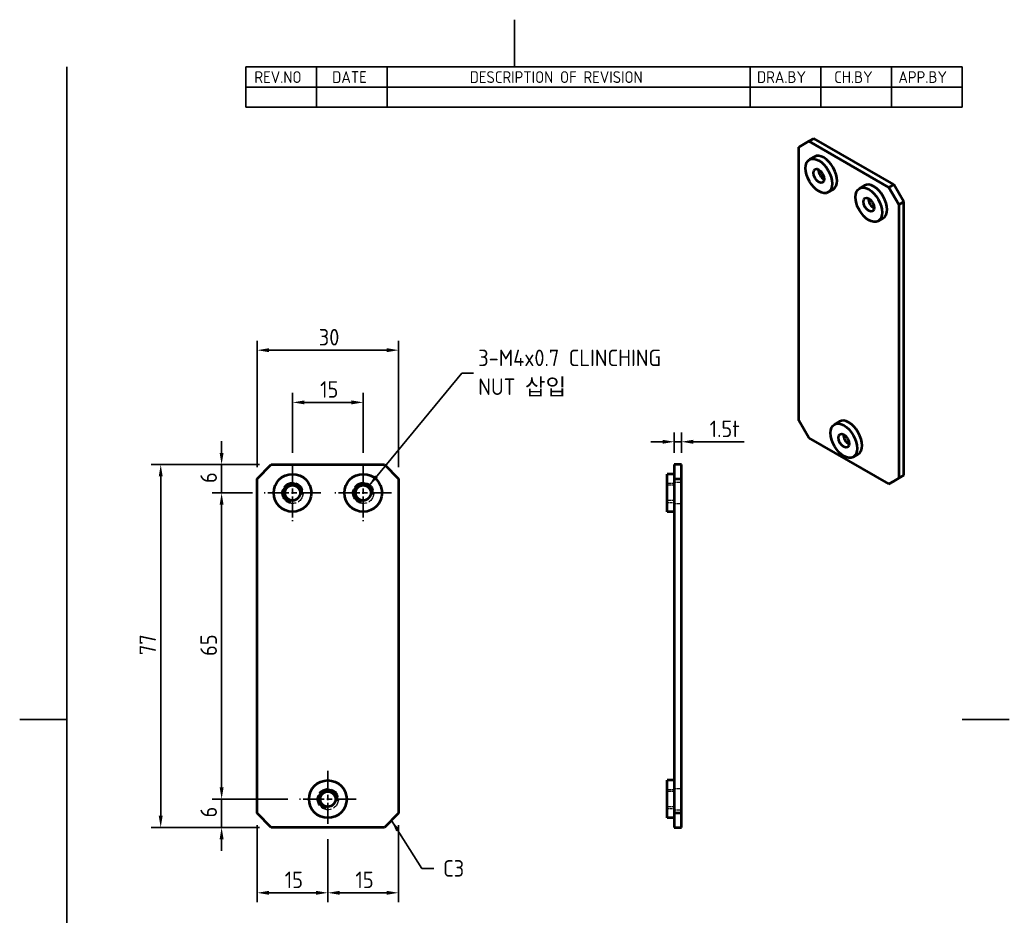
# Model space of a CAD drawing. Header units: millimetres. Extents: x 0 to 210, y 0 to 297.
# Drawn here: x 0 to 210, y 106.7 to 297 of the extents above; entities that cross this region are included whole.
import ezdxf

# ---------------------------------------------------------------- set-up
doc = ezdxf.new("R2010")
doc.units = ezdxf.units.MM
doc.linetypes.add('CHAIN', pattern=[0.35429999999999995, 0.2362, -0.0295, 0.0591, -0.0295])
doc.linetypes.add('DASHED', pattern=[0.2067, 0.1654, -0.0413])
doc.layers.get('0').update_dxf_attribs({"color": 3, "lineweight": 25})
for name, color, linetype, lineweight in [('가려진 것(ISO)', 2, 'DASHED', 18), ('가시적인 것(ISO)', 3, 'Continuous', 40), ('가시적인 좁은 것(ISO)', 3, 'Continuous', 35), ('경계(ISO)', 7, 'Continuous', 25), ('기호(ISO)', 5, 'Continuous', 25), ('중심 표식(ISO)', 1, 'Continuous', 25), ('치수(ISO)', 2, 'Continuous', 25)]:
    doc.layers.add(name, color=color, linetype=linetype, lineweight=lineweight)
doc.styles.add('ISO ProportionalPSTEK', font='isocp.shx')
doc.styles.add('치수 텍스트_PSTEK_POSCO', font='isocp.shx')
doc.dimstyles.new('치수_PSTEK_POSCO', dxfattribs={"dimtxt": 3.5, "dimasz": 2.5, "dimexe": 2, "dimexo": 2.5, "dimgap": 1, "dimtad": 1, "dimrnd": 1e-08, "dimdsep": 46, "dimtxsty": '치수 텍스트_PSTEK_POSCO', "dimcen": 0.09, "dimdle": 10, "dimclrd": 7, "dimclre": 7, "dimclrt": 2, "dimadec": 1, "dimazin": 2, "dimtfac": 1, "dimtmove": 0, "dimatfit": 3, "dimfxl": 0, "dimtolj": 1, "dimlwd": -1, "dimlwe": -1, "dimarcsym": 0})
doc.dimstyles.new('치수_PSTEK_POSCO$7', dxfattribs={"dimtxt": 3.5, "dimasz": 2.5, "dimexe": 2, "dimexo": 2.5, "dimgap": 1, "dimtad": 1, "dimrnd": 1e-08, "dimdsep": 46, "dimtxsty": '치수 텍스트_PSTEK_POSCO', "dimcen": 0.09, "dimdle": 10, "dimclrd": 7, "dimclre": 7, "dimclrt": 2, "dimadec": 1, "dimazin": 2, "dimtfac": 1, "dimtmove": 0, "dimatfit": 3, "dimfxl": 0, "dimtolj": 1, "dimlwd": -1, "dimlwe": -1, "dimarcsym": 0})

# ---------------------------------------------------------------- blocks, each defined once
blk = doc.blocks.new('경계 Default Border')
at = {"layer": '경계(ISO)', "flags": 128}
for points in [[(105, 297.0000076293945), (105, 287.0000076293945)], [(10, 10), (10, 287.0000076293945)], [(0, 148.5000038146973), (10, 148.5000038146973)], [(210, 148.5000038146973), (200, 148.5000038146973)]]:
    blk.add_lwpolyline(points, dxfattribs=at)
blk = doc.blocks.new('리비전 내역')
at = {"layer": '기호(ISO)'}
for p, q in [((48.00000000000001, 287.0000076293945), (200, 287.0000076293945)), ((48.00000000000001, 287.0000076293945), (48.00000000000001, 282.7200076293945)), ((63.00000000000001, 287.0000076293945), (63.00000000000001, 282.7200076293945)), ((78, 287.0000076293945), (78, 282.7200076293945)), ((155, 287.0000076293945), (155, 282.7200076293945)), ((170, 287.0000076293945), (170, 282.7200076293945)), ((185, 287.0000076293945), (185, 282.7200076293945)), ((200, 287.0000076293945), (200, 282.7200076293945)), ((48.00000000000001, 282.7200076293945), (200, 282.7200076293945)), ((48.00000000000001, 282.7200076293945), (48.00000000000001, 278.4400076293945)), ((63.00000000000001, 282.7200076293945), (63.00000000000001, 278.4400076293945)), ((78, 282.7200076293945), (78, 278.4400076293945)), ((155, 282.7200076293945), (155, 278.4400076293945)), ((170, 282.7200076293945), (170, 278.4400076293945)), ((185, 282.7200076293945), (185, 278.4400076293945)), ((200, 282.7200076293945), (200, 278.4400076293945)), ((48.00000000000001, 278.4400076293945), (200, 278.4400076293945))]:
    blk.add_line(p, q, dxfattribs=at)
at = {"layer": '기호(ISO)', "color": 2, "char_height": 2.5, "attachment_point": 7, "style": 'ISO ProportionalPSTEK'}
for s, insert in [('REV.NO', (49.7871163682308, 283.5831900503393)), ('DATE', (66.31423177283666, 283.5831900503393)), ('DESCRIPTION OF REVISION', (95.50702043336295, 283.5831900503393)), ('DRA.BY', (156.4757339553203, 283.5831900503393)), ('CH.BY', (172.8642915086116, 283.5831900503393)), ('APP.BY', (186.4777339604403, 283.5831900503393))]:
    blk.add_mtext(s, dxfattribs=dict(at, insert=insert))
blk = doc.blocks.new('*D23')
at = {"layer": 'Defpoints', "color": 0}
for p in [(53.3880129822986, 202.5731008779608), (29.90848202438247, 125.5731008779608), (53.3880129822986, 125.5731008779608)]:
    blk.add_point(p, dxfattribs=at)
at = {"layer": '치수(ISO)', "color": 7}
for p, q in [((50.8880129822986, 202.5731008779608), (27.90848202438249, 202.5731008779608)), ((29.90848202438249, 200.0731008779608), (29.90848202438247, 128.0731008779608)), ((50.8880129822986, 125.5731008779608), (27.90848202438247, 125.5731008779608))]:
    blk.add_line(p, q, dxfattribs=at)
for points in [[(29.49181535771582, 200.0731008779608), (30.32514869104916, 200.0731008779608), (29.90848202438249, 202.5731008779608)], [(29.4918153577158, 128.0731008779608), (30.32514869104914, 128.0731008779608), (29.90848202438247, 125.5731008779608)]]:
    blk.add_solid(points, dxfattribs=at)
at = {"layer": '치수(ISO)', "color": 2, "insert": (27.15848202438245, 162.1481008779608), "char_height": 3.5, "attachment_point": 4, "rotation": 90, "style": '치수 텍스트_PSTEK_POSCO'}
blk.add_mtext('\\A1;77', dxfattribs=at)
blk = doc.blocks.new('*D24')
at = {"layer": 'Defpoints', "color": 0}
for p in [(80.38801298229859, 226.8718679593034), (50.3880129822986, 199.5731008779608), (80.38801298229859, 199.5731008779608)]:
    blk.add_point(p, dxfattribs=at)
at = {"layer": '치수(ISO)', "color": 7}
for p, q in [((50.3880129822986, 202.0731008779608), (50.3880129822986, 228.8718679593034)), ((52.8880129822986, 226.8718679593034), (77.88801298229859, 226.8718679593034)), ((80.38801298229859, 202.0731008779608), (80.38801298229859, 228.8718679593034))]:
    blk.add_line(p, q, dxfattribs=at)
for points in [[(52.8880129822986, 227.2885346259701), (52.8880129822986, 226.4552012926368), (50.3880129822986, 226.8718679593034)], [(77.88801298229859, 227.2885346259701), (77.88801298229859, 226.4552012926368), (80.38801298229859, 226.8718679593034)]]:
    blk.add_solid(points, dxfattribs=at)
at = {"layer": '치수(ISO)', "color": 2, "insert": (63.4616350295427, 229.6218679593034), "char_height": 3.5, "attachment_point": 4, "style": '치수 텍스트_PSTEK_POSCO'}
blk.add_mtext('\\A1;30', dxfattribs=at)
blk = doc.blocks.new('*D25')
at = {"layer": 'Defpoints', "color": 0}
for p in [(57.8880129822986, 215.7870880128418), (57.8880129822986, 202.5731008779608), (72.8880129822986, 202.5731008779608)]:
    blk.add_point(p, dxfattribs=at)
at = {"layer": '치수(ISO)', "color": 7}
for p, q in [((57.8880129822986, 205.0731008779608), (57.8880129822986, 217.7870880128418)), ((72.8880129822986, 205.0731008779608), (72.8880129822986, 217.7870880128418)), ((70.3880129822986, 215.7870880128418), (60.3880129822986, 215.7870880128418))]:
    blk.add_line(p, q, dxfattribs=at)
for points in [[(60.3880129822986, 216.2037546795085), (60.3880129822986, 215.3704213461752), (57.8880129822986, 215.7870880128418)], [(70.3880129822986, 216.2037546795085), (70.3880129822986, 215.3704213461752), (72.8880129822986, 215.7870880128418)]]:
    blk.add_solid(points, dxfattribs=at)
at = {"layer": '치수(ISO)', "color": 2, "insert": (63.74052560888331, 218.5370880128418), "char_height": 3.5, "attachment_point": 4, "style": '치수 텍스트_PSTEK_POSCO'}
blk.add_mtext('\\A1;15', dxfattribs=at)
blk = doc.blocks.new('*D26')
at = {"layer": 'Defpoints', "color": 0}
for p in [(51.8880129822986, 196.5731008779608), (42.83761089352607, 131.5731008779607), (59.3880129822986, 131.5731008779607)]:
    blk.add_point(p, dxfattribs=at)
at = {"layer": '치수(ISO)', "color": 7}
for p, q in [((49.3880129822986, 196.5731008779608), (40.83761089352608, 196.5731008779608)), ((42.83761089352608, 194.0731008779608), (42.83761089352607, 134.0731008779607)), ((56.8880129822986, 131.5731008779607), (40.83761089352607, 131.5731008779607))]:
    blk.add_line(p, q, dxfattribs=at)
for points in [[(42.42094422685942, 194.0731008779608), (43.25427756019275, 194.0731008779608), (42.83761089352608, 196.5731008779608)], [(42.4209442268594, 134.0731008779607), (43.25427756019273, 134.0731008779607), (42.83761089352607, 131.5731008779607)]]:
    blk.add_solid(points, dxfattribs=at)
at = {"layer": '치수(ISO)', "color": 2, "insert": (40.08761089352605, 161.9708890950967), "char_height": 3.5, "attachment_point": 4, "rotation": 90, "style": '치수 텍스트_PSTEK_POSCO'}
blk.add_mtext('\\A1;65', dxfattribs=at)
blk = doc.blocks.new('*D27')
at = {"layer": 'Defpoints', "color": 0}
for p in [(42.83761089352608, 202.5731008779608), (53.3880129822986, 202.5731008779608), (51.8880129822986, 196.5731008779608)]:
    blk.add_point(p, dxfattribs=at)
at = {"layer": '치수(ISO)', "color": 7}
for p, q in [((42.83761089352608, 205.0731008779608), (42.83761089352608, 207.5731008779608)), ((50.8880129822986, 202.5731008779608), (40.83761089352608, 202.5731008779608)), ((42.83761089352608, 196.5731008779608), (42.83761089352608, 202.5731008779608)), ((49.3880129822986, 196.5731008779608), (40.83761089352608, 196.5731008779608)), ((42.83761089352608, 194.0731008779608), (42.83761089352608, 191.5731008779608))]:
    blk.add_line(p, q, dxfattribs=at)
for points in [[(42.42094422685941, 205.0731008779608), (43.25427756019274, 205.0731008779608), (42.83761089352608, 202.5731008779608)], [(42.42094422685941, 194.0731008779608), (43.25427756019274, 194.0731008779608), (42.83761089352608, 196.5731008779608)]]:
    blk.add_solid(points, dxfattribs=at)
at = {"layer": '치수(ISO)', "color": 2, "insert": (40.08761089352605, 198.6815654448899), "char_height": 3.5, "attachment_point": 4, "rotation": 90, "style": '치수 텍스트_PSTEK_POSCO'}
blk.add_mtext('\\A1;6', dxfattribs=at)
blk = doc.blocks.new('*D28')
at = {"layer": 'Defpoints', "color": 0}
for p in [(59.3880129822986, 131.5731008779607), (42.83761089352607, 125.5731008779608), (53.3880129822986, 125.5731008779608)]:
    blk.add_point(p, dxfattribs=at)
at = {"layer": '치수(ISO)', "color": 7}
for p, q in [((42.83761089352607, 134.0731008779607), (42.83761089352607, 136.5731008779607)), ((56.8880129822986, 131.5731008779607), (40.83761089352607, 131.5731008779607)), ((42.83761089352607, 131.5731008779607), (42.83761089352607, 125.5731008779608)), ((50.8880129822986, 125.5731008779608), (40.83761089352607, 125.5731008779608)), ((42.83761089352607, 123.0731008779608), (42.83761089352607, 120.5731008779608))]:
    blk.add_line(p, q, dxfattribs=at)
for points in [[(42.4209442268594, 134.0731008779607), (43.25427756019273, 134.0731008779607), (42.83761089352607, 131.5731008779607)], [(42.4209442268594, 123.0731008779608), (43.25427756019273, 123.0731008779608), (42.83761089352607, 125.5731008779608)]]:
    blk.add_solid(points, dxfattribs=at)
at = {"layer": '치수(ISO)', "color": 2, "insert": (40.08761089352605, 127.6815654448899), "char_height": 3.5, "attachment_point": 4, "rotation": 90, "style": '치수 텍스트_PSTEK_POSCO'}
blk.add_mtext('\\A1;6', dxfattribs=at)
blk = doc.blocks.new('*D29')
at = {"layer": 'Defpoints', "color": 0}
for p in [(140.4233614456552, 207.4275453950409), (138.9233614456552, 202.5731008779608), (140.4233614456552, 202.5731008779608)]:
    blk.add_point(p, dxfattribs=at)
at = {"layer": '치수(ISO)', "color": 7}
for p, q in [((138.9233614456552, 205.0731008779608), (138.9233614456552, 209.4275453950409)), ((140.4233614456552, 205.0731008779608), (140.4233614456552, 209.4275453950409)), ((136.4233614456552, 207.4275453950409), (133.9233614456552, 207.4275453950409)), ((138.9233614456552, 207.4275453950409), (140.4233614456552, 207.4275453950409)), ((142.9233614456552, 207.4275453950409), (153.7233614456552, 207.4275453950409))]:
    blk.add_line(p, q, dxfattribs=at)
for points in [[(136.4233614456552, 207.8442120617076), (136.4233614456552, 207.0108787283743), (138.9233614456552, 207.4275453950409)], [(142.9233614456552, 207.8442120617076), (142.9233614456552, 207.0108787283743), (140.4233614456552, 207.4275453950409)]]:
    blk.add_solid(points, dxfattribs=at)
at = {"layer": '치수(ISO)', "color": 2, "insert": (146.4233614456552, 210.1775453950409), "char_height": 3.5, "attachment_point": 4, "style": '치수 텍스트_PSTEK_POSCO'}
blk.add_mtext('\\A1;1.5t', dxfattribs=at)
blk = doc.blocks.new('*D30')
at = {"layer": 'Defpoints', "color": 0}
for p in [(50.38801298229859, 128.5731008779608), (65.38801298229859, 125.5731008779608), (65.38801298229859, 111.6926076808538)]:
    blk.add_point(p, dxfattribs=at)
at = {"layer": '치수(ISO)', "color": 7}
for p, q in [((50.38801298229859, 126.0731008779608), (50.38801298229859, 109.6926076808538)), ((65.38801298229859, 123.0731008779608), (65.38801298229859, 109.6926076808538)), ((52.88801298229859, 111.6926076808538), (62.88801298229859, 111.6926076808538))]:
    blk.add_line(p, q, dxfattribs=at)
for points in [[(52.88801298229859, 112.1092743475205), (52.88801298229859, 111.2759410141872), (50.38801298229859, 111.6926076808538)], [(62.88801298229859, 112.1092743475205), (62.88801298229859, 111.2759410141872), (65.38801298229859, 111.6926076808538)]]:
    blk.add_solid(points, dxfattribs=at)
at = {"layer": '치수(ISO)', "color": 2, "insert": (56.2405256088833, 114.4426076808538), "char_height": 3.5, "attachment_point": 4, "style": '치수 텍스트_PSTEK_POSCO'}
blk.add_mtext('\\A1;15', dxfattribs=at)
blk = doc.blocks.new('*D31')
at = {"layer": 'Defpoints', "color": 0}
for p in [(80.38801298229859, 128.5731008779608), (65.38801298229859, 125.5731008779608), (80.38801298229859, 111.6926076808538)]:
    blk.add_point(p, dxfattribs=at)
at = {"layer": '치수(ISO)', "color": 7}
for p, q in [((80.38801298229859, 126.0731008779608), (80.38801298229859, 109.6926076808538)), ((65.38801298229859, 123.0731008779608), (65.38801298229859, 109.6926076808538)), ((67.88801298229859, 111.6926076808538), (77.88801298229859, 111.6926076808538))]:
    blk.add_line(p, q, dxfattribs=at)
for points in [[(67.88801298229859, 112.1092743475205), (67.88801298229859, 111.2759410141872), (65.38801298229859, 111.6926076808538)], [(77.88801298229859, 112.1092743475205), (77.88801298229859, 111.2759410141872), (80.38801298229859, 111.6926076808538)]]:
    blk.add_solid(points, dxfattribs=at)
at = {"layer": '치수(ISO)', "color": 2, "insert": (71.2405256088833, 114.4426076808538), "char_height": 3.5, "attachment_point": 4, "style": '치수 텍스트_PSTEK_POSCO'}
blk.add_mtext('\\A1;15', dxfattribs=at)

msp = doc.modelspace()

# ---------------------------------------------------------------- linework, layer by layer
at = {"layer": '가려진 것(ISO)', "ltscale": 2.856944799423218}
for p, q in [((138.9233614456538, 198.5731008779608), (137.4233614456538, 198.5731008779608)), ((138.9233614456538, 198.1941008779608), (137.4233614456538, 198.1941008779608)), ((138.9233614456538, 198.8231008779608), (140.4233614456538, 198.8231008779608)), ((138.9233614456538, 194.9521008779608), (137.4233614456538, 194.9521008779608)), ((137.4233614456538, 194.5731008779608), (138.9233614456538, 194.5731008779608)), ((138.9233614456538, 194.3231008779608), (140.4233614456538, 194.3231008779608)), ((138.9233614456516, 133.5731008779608), (137.4233614456516, 133.5731008779608)), ((138.9233614456516, 133.1941008779608), (137.4233614456516, 133.1941008779608)), ((138.9233614456516, 133.8231008779607), (140.4233614456516, 133.8231008779607)), ((138.9233614456516, 129.9521008779607), (137.4233614456516, 129.9521008779607)), ((137.4233614456516, 129.5731008779607), (138.9233614456516, 129.5731008779607)), ((138.9233614456516, 129.3231008779608), (140.4233614456516, 129.3231008779608))]:
    msp.add_line(p, q, dxfattribs=at)
at = {"layer": '가려진 것(ISO)', "ltscale": 13.67892265319824}
for centre in [(57.8880129822986, 196.5731008779608), (72.8880129822986, 196.5731008779608), (65.38801298229859, 131.5731008779607)]:
    msp.add_circle(centre, 2.25, dxfattribs=at)
at = {"layer": '가시적인 것(ISO)'}
for p, q in [((165.3505973195535, 269.9741142785205), (167.4719176631135, 271.2051685116713)), ((167.4719176631135, 271.2051685116713), (168.5325778348931, 271.8159620823599)), ((167.4719176631135, 271.2051685116713), (184.4424804115932, 261.4324713806567)), ((185.5031405833728, 262.0432649513453), (168.5325778348931, 271.8159620823599)), ((165.3505973195535, 211.9282684147001), (165.3505973195535, 269.9741142785205)), ((168.6577693321158, 267.9338387951315), (167.5971091603361, 267.3230452244429)), ((172.6500270247911, 261.0011713059702), (171.5893668530114, 260.3903777352816)), ((179.2643710499156, 261.8259030882474), (178.203710878136, 261.2151095175588)), ((185.5031405833728, 262.0432649513453), (184.4424804115932, 261.4324713806567)), ((184.4424804115932, 261.4324713806567), (186.5638007551531, 257.7582428647523)), ((187.6244609269328, 258.3690364354409), (185.5031405833728, 262.0432649513453)), ((186.5638007551531, 257.7582428647523), (187.6244609269328, 258.3690364354409)), ((187.6244609269328, 200.3231905716205), (187.6244609269328, 258.3690364354409)), ((186.5638007551531, 257.7582428647523), (186.5638007551531, 199.7123970009319)), ((183.2566287425908, 254.893235599086), (182.1959685708112, 254.2824420283974)), ((167.4719176631135, 208.2540398987957), (165.3505973195535, 211.9282684147001)), ((173.9610701910157, 211.7393078269244), (172.9004100192361, 211.1285142562358)), ((184.4424804115932, 198.4813427677811), (167.4719176631135, 208.2540398987957)), ((177.9533278836909, 204.806640337763), (176.8926677119113, 204.1958467670744)), ((50.3880129822986, 199.5731008779608), (53.3880129822986, 202.5731008779608)), ((53.3880129822986, 202.5731008779608), (77.3880129822986, 202.5731008779608)), ((77.3880129822986, 202.5731008779608), (80.38801298229859, 199.5731008779608)), ((138.9233614456552, 202.5731008779608), (138.9233614456561, 199.5731008779608)), ((140.4233614456552, 202.5731008779608), (138.9233614456552, 202.5731008779608)), ((140.4233614456561, 199.5731008779608), (140.4233614456552, 202.5731008779608)), ((50.3880129822986, 128.5731008779608), (50.3880129822986, 199.5731008779608)), ((80.38801298229859, 199.5731008779608), (80.38801298229859, 128.5731008779608)), ((137.4233614456538, 192.5731008779608), (137.4233614456538, 200.5731008779608)), ((138.9233614456538, 200.5731008779608), (137.4233614456538, 200.5731008779608)), ((138.9233614456561, 199.5731008779608), (140.4233614456561, 199.5731008779608)), ((138.9233614456561, 199.5731008779608), (138.9233614456561, 128.5731008779608)), ((140.4233614456561, 128.5731008779608), (140.4233614456561, 199.5731008779608)), ((186.5638007551531, 199.7123970009319), (184.4424804115932, 198.4813427677811)), ((185.5031405833728, 199.0921363384697), (187.6244609269328, 200.3231905716205)), ((187.6244609269328, 200.3231905716205), (186.5638007551531, 199.7123970009319)), ((184.4424804115932, 198.4813427677811), (185.5031405833728, 199.0921363384697)), ((138.9233614456538, 192.5731008779608), (137.4233614456538, 192.5731008779608)), ((137.4233614456516, 127.5731008779607), (137.4233614456516, 135.5731008779608)), ((138.9233614456516, 135.5731008779608), (137.4233614456516, 135.5731008779608)), ((53.3880129822986, 125.5731008779608), (50.3880129822986, 128.5731008779608)), ((80.38801298229859, 128.5731008779608), (77.3880129822986, 125.5731008779608)), ((138.9233614456561, 128.5731008779608), (138.9233614456552, 125.5731008779608)), ((140.4233614456561, 128.5731008779608), (138.9233614456561, 128.5731008779608)), ((140.4233614456552, 125.5731008779608), (140.4233614456561, 128.5731008779608)), ((138.9233614456516, 127.5731008779607), (137.4233614456516, 127.5731008779607)), ((77.3880129822986, 125.5731008779608), (53.3880129822986, 125.5731008779608)), ((138.9233614456552, 125.5731008779608), (140.4233614456552, 125.5731008779608))]:
    msp.add_line(p, q, dxfattribs=at)
for centre, radius in [((57.8880129822986, 196.5731008779608), 4), ((72.8880129822986, 196.5731008779608), 4), ((57.8880129822986, 196.5731008779608), 1.621), ((72.8880129822986, 196.5731008779608), 1.621), ((65.38801298229859, 131.5731008779607), 4), ((65.38801298229859, 131.5731008779607), 1.621)]:
    msp.add_circle(centre, radius, dxfattribs=at)
for centre, major_axis in [((169.5932380066738, 263.8567114798622), (-1.996128846337619, 3.4663337445807)), ((169.5932380066738, 263.8567114798622), (-0.8089312149783204, 1.404731749991329)), ((180.1998397244736, 257.7487757729781), (-1.996128846337619, 3.4663337445807)), ((180.1998397244736, 257.7487757729781), (-0.8089312149783204, 1.404731749991329)), ((174.8965388655737, 207.6621805116551), (-1.996128846337619, 3.4663337445807)), ((174.8965388655737, 207.6621805116551), (-0.8089312149783204, 1.404731749991329))]:
    msp.add_ellipse(centre, major_axis=major_axis, ratio=0.5780931159158104, dxfattribs=at)
for centre, major_axis, ratio, start_param, end_param in [((170.6538981784534, 264.4675050505508), (-1.99612884633762, 3.4663337445807), 0.5780931159158105, 3.141592653589795, 6.283185307179588), ((170.6538981784534, 264.4675050505508), (0.8089312149784045, -1.404731749991281), 0.5780931159158104, 3.853214665998539, 5.571563294770293), ((181.2604998962532, 258.3595693436667), (-1.99612884633762, 3.4663337445807), 0.5780931159158106, 3.141592653589795, 6.283185307179588), ((181.2604998962532, 258.3595693436667), (0.8089312149784045, -1.404731749991281), 0.5780931159158104, 3.853214665998539, 5.571563294770293), ((175.9571990373533, 208.2729740823436), (-1.99612884633762, 3.4663337445807), 0.5780931159158103, 3.141592653589795, 6.283185307179588), ((175.9571990373533, 208.2729740823436), (0.8089312149784047, -1.40473174999128), 0.5780931159158104, 3.853214665998539, 5.571563294770293)]:
    msp.add_ellipse(centre, major_axis=major_axis, ratio=ratio, start_param=start_param, end_param=end_param, dxfattribs=at)
at = {"layer": '가시적인 좁은 것(ISO)'}
for centre in [(57.8880129822986, 196.5731008779608), (72.8880129822986, 196.5731008779608), (65.38801298229859, 131.5731008779607)]:
    msp.add_arc(centre, 2.000000000000002, 350.0000000000015, 259.9999999999508, dxfattribs=at)
at = {"layer": '중심 표식(ISO)', "linetype": 'CHAIN', "ltscale": 19.05165100097656}
for p, q in [((57.8880129822986, 202.5731008779608), (57.8880129822986, 190.5731008779608)), ((72.8880129822986, 202.5731008779608), (72.8880129822986, 190.5731008779608)), ((63.88801298229861, 196.5731008779608), (51.8880129822986, 196.5731008779608)), ((78.88801298229862, 196.5731008779608), (66.8880129822986, 196.5731008779608)), ((65.38801298229859, 137.5731008779607), (65.38801298229859, 125.5731008779608)), ((71.38801298229859, 131.5731008779607), (59.3880129822986, 131.5731008779607))]:
    msp.add_line(p, q, dxfattribs=at)

# ---------------------------------------------------------------- block references
msp.add_blockref('경계 Default Border', (0, 0))
at = {"layer": '기호(ISO)'}
msp.add_blockref('리비전 내역', (0, 0), dxfattribs=at)

# ---------------------------------------------------------------- texts
at = {"layer": '기호(ISO)', "color": 2, "insert": (97.30085756009494, 222.0176842387939), "char_height": 3.499999940395355, "width": 47.93105831146241, "attachment_point": 4, "line_spacing_factor": 1.050000071525574, "style": '치수 텍스트_PSTEK_POSCO'}
msp.add_mtext('{3-M4x0.7 CLINCHING \\PNUT 삽입 }', dxfattribs=at)
at = {"layer": '기호(ISO)', "color": 2, "insert": (89.84532047715285, 116.8700145077709), "char_height": 3.499999940395355, "attachment_point": 4, "style": '치수 텍스트_PSTEK_POSCO'}
msp.add_mtext('{C3}', dxfattribs=at)

# ---------------------------------------------------------------- dimensions: what is measured, and where the dimension line sits
at = {"layer": '치수(ISO)', "color": 7}
dim = msp.add_linear_dim(base=(80.38801298229859, 226.8718679593034), p1=(50.3880129822986, 199.5731008779608), p2=(80.38801298229859, 199.5731008779608), dimstyle='치수_PSTEK_POSCO', override={"dimdec": 2, "dimtp": 0, "dimtm": -0, "dimtdec": 2, "dimtofl": 0, "dimatfit": 1}, dxfattribs=at)
dim.commit()
dim.dimension.update_dxf_attribs({"geometry": '*D24', "text_midpoint": (65.3880129822986, 226.8718679593034), "dimtype": 160})
for base, p1, p2, angle, override, picture, middle in [((57.8880129822986, 215.7870880128418), (72.8880129822986, 202.5731008779608), (57.8880129822986, 202.5731008779608), 180, {"dimdec": 2, "dimtp": 0, "dimtm": -0, "dimtdec": 2, "dimtofl": 0, "dimatfit": 1}, '*D25', (65.3880129822986, 215.7870880128418)), ((42.83761089352608, 202.5731008779608), (51.8880129822986, 196.5731008779608), (53.3880129822986, 202.5731008779608), 90, {"dimdec": 2, "dimtp": 0, "dimtm": -0, "dimtdec": 2, "dimtofl": 1, "dimatfit": 1}, '*D27', (42.83761089352605, 199.5731008779608)), ((29.90848202438247, 125.5731008779608), (53.3880129822986, 202.5731008779608), (53.3880129822986, 125.5731008779608), 90, {"dimdec": 2, "dimtp": 0, "dimtm": -0, "dimtdec": 2, "dimtofl": 0, "dimatfit": 1}, '*D23', (29.90848202438245, 164.0731008779608)), ((42.83761089352607, 131.5731008779607), (51.8880129822986, 196.5731008779608), (59.3880129822986, 131.5731008779607), 90, {"dimdec": 2, "dimtp": 0, "dimtm": -0, "dimtdec": 2, "dimtofl": 0, "dimatfit": 1}, '*D26', (42.83761089352605, 164.0731008779608)), ((42.83761089352607, 125.5731008779608), (59.3880129822986, 131.5731008779607), (53.3880129822986, 125.5731008779608), 90, {"dimdec": 2, "dimtp": 0, "dimtm": -0, "dimtdec": 2, "dimtofl": 1, "dimatfit": 1}, '*D28', (42.83761089352605, 128.5731008779608)), ((65.38801298229859, 111.6926076808538), (50.38801298229859, 128.5731008779608), (65.38801298229859, 125.5731008779608), 180, {"dimdec": 2, "dimtp": 0, "dimtm": -0, "dimtdec": 2, "dimtofl": 0, "dimatfit": 1}, '*D30', (57.8880129822986, 111.6926076808538)), ((80.38801298229859, 111.6926076808538), (65.38801298229859, 125.5731008779608), (80.38801298229859, 128.5731008779608), 180, {"dimdec": 2, "dimtp": 0, "dimtm": -0, "dimtdec": 2, "dimtofl": 0, "dimatfit": 1}, '*D31', (72.88801298229859, 111.6926076808538))]:
    dim = msp.add_linear_dim(base=base, p1=p1, p2=p2, angle=angle, dimstyle='치수_PSTEK_POSCO', override=override, dxfattribs=at)
    dim.commit()
    dim.dimension.update_dxf_attribs({"geometry": picture, "text_midpoint": middle, "dimtype": 160})
dim = msp.add_linear_dim(base=(140.4233614456552, 207.4275453950409), p1=(138.9233614456552, 202.5731008779608), p2=(140.4233614456552, 202.5731008779608), angle=180, text='<>t', dimstyle='치수_PSTEK_POSCO', override={"dimdec": 2, "dimtp": 0, "dimtm": -0, "dimtdec": 2, "dimtofl": 1, "dimatfit": 1}, dxfattribs=at)
dim.commit()
dim.dimension.update_dxf_attribs({"geometry": '*D29', "text_midpoint": (149.5733614456552, 207.4275453950409), "dimtype": 160})

# ---------------------------------------------------------------- leaders
at = {"layer": '기호(ISO)', "color": 7, "annotation_type": 0, "has_hookline": 1, "hookline_direction": 0}
for points, text_width in [([(74.12371863357288, 198.1456884091999), (93.80085756009494, 222.0176842387939), (96.30085756009494, 222.0176842387939)], 40.24999931454661), ([(78.8880129822986, 127.0731008779608), (85.34532047715285, 116.8700145077709), (87.84532047715285, 116.8700145077709)], 4.158071266203458)]:
    msp.add_leader(points, dimstyle='치수_PSTEK_POSCO$7', override={"dimtad": 0}, dxfattribs=dict(at, text_width=text_width))

doc.saveas('drawing.dxf')
